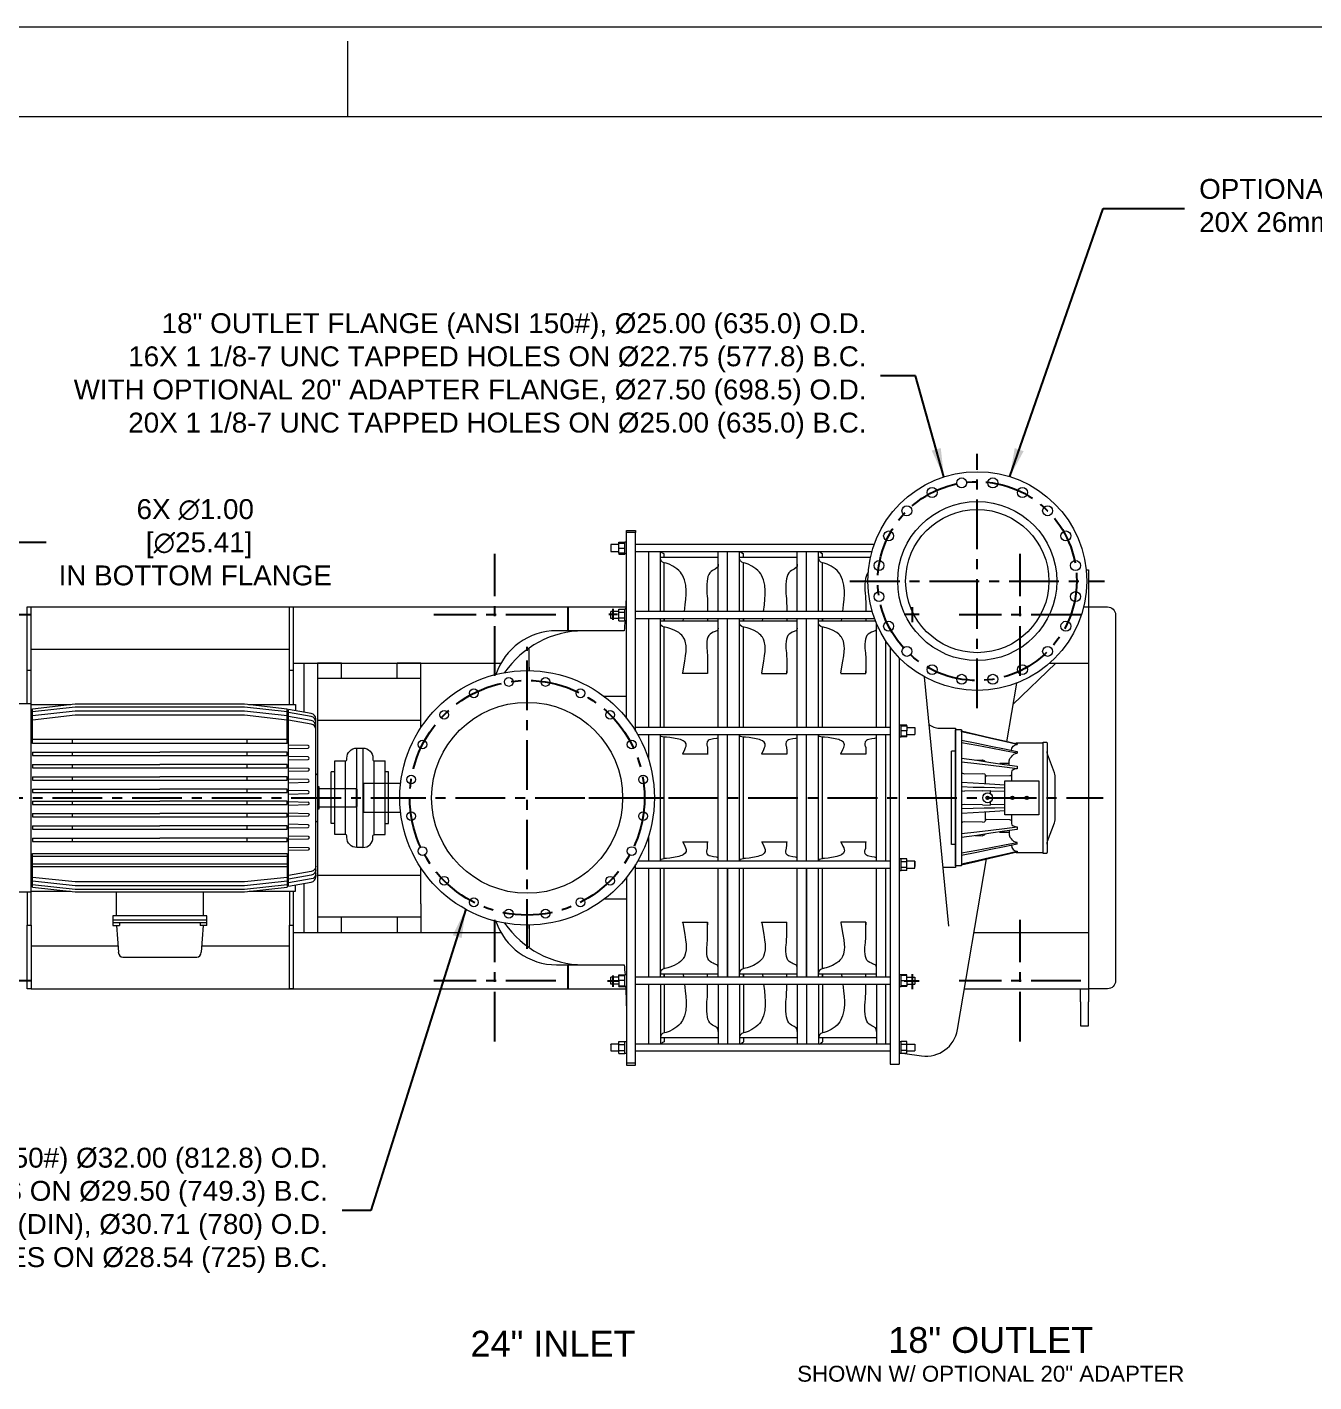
# Model space of a CAD drawing. Header units: inches. Extents: x 0 to 533, y 0 to 406.
# Drawn here: x 92.9 to 254.6, y 235.6 to 405.9 of the extents above; entities that cross this region are included whole.
import ezdxf
from ezdxf.enums import TextEntityAlignment as Align

# ---------------------------------------------------------------- set-up
doc = ezdxf.new("R2010")
doc.units = ezdxf.units.IN
doc.header["$MEASUREMENT"] = 0
doc.linetypes.add('CENTER', pattern=[2, 1.25, -0.25, 0.25, -0.25])
for name, color, linetype in [('CL', 1, 'CENTER'), ('Title Block', 7, 'Continuous'), ('TXT', 7, 'Continuous')]:
    doc.layers.add(name, color=color, linetype=linetype)
doc.styles.add('ACANSTS', font='romans.shx', dxfattribs={"height": 1})
doc.styles.add('Roman', font='romans')
doc.styles.get("Standard").update_dxf_attribs({"font": 'arial.ttf'})
doc.dimstyles.new('STANDARD 2 PLCS', dxfattribs={"dimtxt": 0.125, "dimasz": 0.18, "dimexe": 0.18, "dimexo": 0.0625, "dimgap": 0.09, "dimtad": 0, "dimtih": 1, "dimtoh": 1, "dimzin": 4, "dimdsep": 46, "dimtxsty": 'Standard', "dimcen": 0.09, "dimaunit": 1, "dimadec": 0, "dimazin": 1, "dimtfac": 1, "dimtofl": 0, "dimtmove": 1, "dimatfit": 3, "dimfxl": 1, "dimtolj": 1, "dimtzin": 4, "dimarcsym": 0})

# ---------------------------------------------------------------- blocks, each defined once
blk = doc.blocks.new('*D21')
at = {"color": 0, "lineweight": -2, "transparency": 16777216}
for p, q in [((91.7, 341.16), (87.92, 335.46)), ((95.3, 341.16), (91.7, 341.16)), ((85.66, 330.25), (85.66, 333.85)), ((83.86, 332.05), (87.46, 332.05))]:
    blk.add_line(p, q, dxfattribs=at)
at = {"color": 0, "transparency": 16777216}
blk.add_solid([(87.42, 335.8), (88.42, 335.13), (85.93, 332.46)], dxfattribs=at)
at = {"layer": 'Defpoints', "color": 0, "transparency": 16777216}
for p in [(85.93, 332.46), (85.38, 331.63)]:
    blk.add_point(p, dxfattribs=at)
at = {"color": 0, "transparency": 16777216, "insert": (114.02, 341.16), "char_height": 2.5, "attachment_point": 5}
blk.add_mtext('\\A1;6X ∅1.00\\P [∅25.41]\\PIN BOTTOM FLANGE', dxfattribs=at)
blk = doc.blocks.new('LONE STAR BLOWER TITLE BLOCK (SIZE A)')
at = {"layer": 'Title Block', "lineweight": 15}
for p, q in [((23.625, 18), (0, 18)), ((5.9062, 17.5), (5.9062, 17.9219)), ((23.125, 17.5), (0.5, 17.5)), ((23.125, 17.5), (0.5, 17.5))]:
    blk.add_line(p, q, dxfattribs=at)
at = {"layer": 'Title Block', "lineweight": 15, "style": 'ACANSTS'}
for tag, p, height in [('DRAWN_BY', (14.3692, 2.2855), 0.135), ('DRAWN_DATE', (15.5145, 2.2938), 0.135), ('DRAWING_SUBTITLE', (17.5134, 1.9768), 0.2025), ('CHECKED_BY', (14.3914, 1.9397), 0.135), ('CHECK_DATE', (15.4958, 1.9404), 0.135), ('ENGINEER', (14.3854, 1.6081), 0.135), ('ENG_DATE', (15.4868, 1.6029), 0.135), ('DRAWING_SUBTITLE', (17.5109, 1.5494), 0.2025), ('MANUFACTURING', (14.3811, 1.2706), 0.135), ('MFG_DATE', (15.4879, 1.2695), 0.135), ('CONTROL', (14.3811, 0.9331), 0.135), ('CONTROL_DATE', (15.4879, 0.932), 0.135), ('CAGE_CODE', (17.7275, 0.9163), 0.135), ('MODEL_FILE_NAME', (8.2952, 0.6111), 0.135), ('APPROVED_BY', (14.3698, 0.5685), 0.135), ('APPROVAL_DATE', (15.4796, 0.5615), 0.135)]:
    blk.add_attdef(tag, p, '', height=height, dxfattribs=at)
at = {"layer": 'Title Block', "lineweight": 15, "style": 'Roman', "flags": 8}
for tag, height, p in [('DWG_NUMBER', 0.2812, (18.9096, 1.1474)), ('SCALE', 0.135, (17.9035, 0.7041)), ('SHEETNUMBER', 0.135, (21.2556, 0.7041)), ('TOTA_SHEETS', 0.135, (21.8939, 0.7016))]:
    blk.add_attdef(tag, text='', height=height, dxfattribs=at).set_placement(p, align=Align.TOP_LEFT)
at = {"layer": 'Title Block', "lineweight": 15, "style": 'ACANSTS'}
blk.add_attdef('REVISION', text='', height=0.135, dxfattribs=at).set_placement((22.8495, 0.8933), align=Align.CENTER)

msp = doc.modelspace()

# ---------------------------------------------------------------- linework, layer by layer
for p, q in [((160.868, 330.046), (160.868, 333.046)), ((160.868, 285.046), (160.868, 288.047))]:
    msp.add_line(p, q)
at = {"color": 0, "lineweight": 0}
for points in [[(169.348, 342.671), (169.348, 342.411), (168.222, 342.411)], [(168.222, 342.411), (168.222, 342.671), (169.348, 342.671)], [(168.222, 319.034), (168.222, 342.411)], [(169.348, 317.433), (169.348, 342.411)], [(167.254, 340.876), (166.254, 340.876)], [(166.254, 340.876), (166.254, 340.001), (167.253, 340.001)], [(167.254, 341.082), (167.254, 341.18), (167.989, 341.18)], [(167.254, 340.438), (167.254, 341.08), (167.989, 341.08)], [(167.988, 341.08), (167.988, 341.168)], [(168.222, 341.168), (167.988, 341.168)], [(167.988, 340.46), (167.988, 341.059)], [(199.313, 340.876), (169.348, 340.876)], [(167.254, 339.797), (167.254, 340.439), (167.989, 340.439)], [(167.989, 339.797), (167.254, 339.797), (167.254, 339.698)], [(167.254, 339.698), (167.989, 339.698)], [(167.988, 339.818), (167.988, 340.417)], [(168.223, 339.709), (167.988, 339.709), (167.988, 339.797)], [(169.348, 340.001), (199.037, 340.001)], [(170.972, 340), (170.972, 332.464)], [(172.472, 332.464), (172.472, 340)], [(179.731, 339.242), (172.473, 339.242)], [(172.578, 338.848), (172.481, 339.111), (172.473, 339.208), (172.473, 339.242)], [(179.731, 332.464), (179.731, 340)], [(180.91, 332.464), (180.91, 340)], [(182.409, 332.464), (182.409, 340)], [(189.669, 339.242), (182.411, 339.242)], [(182.515, 338.848), (182.419, 339.111), (182.411, 339.208), (182.411, 339.242)], [(182.504, 340.002), (182.9, 339.722)], [(182.899, 339.242), (182.899, 339.722)], [(189.669, 332.464), (189.669, 340)], [(190.847, 332.464), (190.847, 340)], [(192.347, 332.464), (192.347, 340)], [(192.453, 338.848), (192.356, 339.111), (192.348, 339.208), (192.348, 339.242)], [(198.854, 339.242), (192.349, 339.242)], [(192.441, 340.002), (192.837, 339.722)], [(192.837, 339.242), (192.837, 339.722)], [(172.962, 338.594), (172.744, 338.685), (172.578, 338.848)], [(175.501, 332.475), (175.597, 333.301), (175.668, 334.034), (175.706, 334.609), (175.713, 335.055), (175.651, 335.775), (175.493, 336.472), (175.244, 337.043), (175.133, 337.216), (174.983, 337.412), (174.788, 337.624), (174.544, 337.841), (174.032, 338.187), (173.557, 338.411), (173.183, 338.536), (172.962, 338.595)], [(172.962, 332.465), (172.962, 338.594)], [(179.731, 338.425), (179.708, 338.175), (179.601, 337.986), (179.332, 337.808), (179.163, 337.727), (179.015, 337.64), (178.837, 337.502), (178.668, 337.318), (178.539, 337.111), (178.444, 336.876), (178.376, 336.598), (178.331, 336.266), (178.302, 335.874), (178.289, 335.491), (178.289, 335.179), (178.312, 334.714), (178.346, 334.379), (178.37, 334.116), (178.379, 333.959), (178.387, 333.751), (178.393, 333.486), (178.397, 333.177), (178.403, 332.467)], [(182.899, 338.594), (182.682, 338.685), (182.515, 338.848)], [(185.439, 332.475), (185.536, 333.301), (185.606, 334.034), (185.644, 334.609), (185.651, 335.055), (185.589, 335.775), (185.43, 336.472), (185.181, 337.043), (185.071, 337.216), (184.921, 337.412), (184.725, 337.624), (184.481, 337.841), (183.969, 338.187), (183.494, 338.411), (183.121, 338.536), (182.899, 338.595)], [(182.899, 332.465), (182.899, 338.594)], [(189.669, 338.425), (189.645, 338.175), (189.539, 337.986), (189.27, 337.808), (189.1, 337.727), (188.952, 337.64), (188.774, 337.502), (188.606, 337.318), (188.476, 337.111), (188.382, 336.876), (188.314, 336.598), (188.267, 336.266), (188.239, 335.874), (188.226, 335.491), (188.226, 335.179), (188.249, 334.714), (188.284, 334.379), (188.308, 334.116), (188.316, 333.959), (188.324, 333.751), (188.329, 333.486), (188.335, 333.177), (188.34, 332.467)], [(192.837, 338.594), (192.619, 338.685), (192.453, 338.848)], [(195.376, 332.475), (195.472, 333.301), (195.543, 334.034), (195.581, 334.609), (195.588, 335.055), (195.526, 335.775), (195.367, 336.472), (195.119, 337.043), (195.007, 337.216), (194.858, 337.412), (194.663, 337.624), (194.419, 337.841), (193.907, 338.187), (193.432, 338.411), (193.058, 338.536), (192.837, 338.595)], [(192.837, 332.465), (192.837, 338.594)], [(198.575, 337.354), (198.543, 337.319), (198.414, 337.111), (198.319, 336.876), (198.251, 336.599), (198.205, 336.266), (198.176, 335.874), (198.164, 335.49), (198.164, 335.178), (198.186, 334.714), (198.221, 334.38), (198.245, 334.117), (198.254, 333.96), (198.262, 333.751), (198.267, 333.487), (198.273, 333.176), (198.278, 332.468)], [(225.962, 337.701), (226.257, 337.701), (226.257, 334.701), (226.257, 333.046)], [(93.393, 325.046), (92.892, 325.046), (92.892, 333.046)], [(92.892, 333.046), (93.393, 333.046)], [(93.392, 333.046), (125.86, 333.046)], [(93.392, 325.046), (93.392, 333.046)], [(126.361, 325.046), (125.861, 325.046), (125.861, 333.046)], [(125.861, 333.046), (126.361, 333.046)], [(126.361, 333.046), (157.972, 333.046)], [(126.361, 325.046), (126.361, 333.046)], [(157.972, 333.046), (168.157, 333.046)], [(167.253, 331.59), (166.254, 331.59), (166.254, 332.465)], [(167.254, 332.465), (166.254, 332.465)], [(167.254, 332.397), (167.254, 332.768), (167.989, 332.768)], [(167.254, 331.656), (167.254, 332.397), (167.989, 332.397)], [(167.988, 332.41), (167.988, 332.756)], [(168.222, 332.756), (167.988, 332.756)], [(167.988, 331.681), (167.988, 332.374)], [(199.077, 332.465), (169.347, 332.465)], [(225.645, 333.046), (226.257, 333.046)], [(226.257, 333.046), (226.257, 325.976), (226.257, 292.117), (226.257, 285.046), (226.257, 283.391)], [(167.254, 331.285), (167.254, 331.656), (167.989, 331.656)], [(167.254, 331.286), (167.989, 331.286)], [(168.223, 331.298), (167.988, 331.298), (167.988, 331.644)], [(169.348, 331.59), (199.365, 331.59)], [(170.972, 331.59), (170.972, 317.895)], [(172.472, 317.895), (172.472, 331.589)], [(172.578, 330.701), (172.5, 330.849), (172.475, 331.033), (172.473, 331.179), (172.484, 331.235)], [(179.731, 331.235), (172.485, 331.235)], [(172.962, 330.516), (172.744, 330.582), (172.578, 330.701)], [(172.962, 331.234), (172.962, 331.59), (172.962, 331.235)], [(172.962, 317.895), (172.962, 330.516)], [(175.276, 324.779), (175.534, 326.235), (175.632, 326.886), (175.694, 327.427), (175.714, 327.827), (175.7, 328.144), (175.581, 328.72), (175.476, 328.999), (175.349, 329.233), (175.272, 329.343), (175.159, 329.478), (174.996, 329.638), (174.779, 329.811), (174.215, 330.136), (173.665, 330.349), (173.422, 330.418), (173.219, 330.465), (173.067, 330.495), (172.962, 330.515)], [(175.341, 331.236), (175.388, 331.591)], [(178.406, 331.59), (178.407, 331.235)], [(179.731, 317.895), (179.731, 331.589)], [(180.91, 317.895), (180.91, 331.589)], [(182.409, 317.895), (182.409, 331.589)], [(182.515, 330.701), (182.437, 330.849), (182.412, 331.033), (182.411, 331.179), (182.423, 331.235)], [(189.669, 331.235), (182.422, 331.235)], [(182.899, 330.516), (182.682, 330.582), (182.515, 330.701)], [(182.899, 331.235), (182.899, 331.59), (182.899, 331.234)], [(182.899, 317.895), (182.899, 330.516)], [(185.213, 324.779), (185.472, 326.235), (185.57, 326.886), (185.631, 327.427), (185.652, 327.827), (185.637, 328.144), (185.519, 328.72), (185.414, 328.999), (185.286, 329.233), (185.209, 329.343), (185.096, 329.478), (184.934, 329.638), (184.716, 329.811), (184.152, 330.136), (183.603, 330.349), (183.359, 330.418), (183.157, 330.465), (183.005, 330.495), (182.899, 330.515)], [(185.278, 331.236), (185.325, 331.591)], [(188.343, 331.59), (188.344, 331.235)], [(189.669, 317.895), (189.669, 331.589)], [(190.847, 317.895), (190.847, 331.589)], [(192.347, 317.895), (192.347, 331.589)], [(192.453, 330.701), (192.375, 330.849), (192.35, 331.033), (192.348, 331.179), (192.36, 331.235)], [(199.5, 331.235), (192.36, 331.235)], [(192.837, 330.516), (192.619, 330.582), (192.453, 330.701)], [(192.837, 331.235), (192.837, 331.59), (192.837, 331.234)], [(192.837, 317.895), (192.837, 330.516)], [(195.151, 324.779), (195.41, 326.235), (195.507, 326.886), (195.568, 327.427), (195.589, 327.827), (195.574, 328.144), (195.456, 328.72), (195.351, 328.999), (195.224, 329.233), (195.147, 329.343), (195.033, 329.478), (194.872, 329.638), (194.653, 329.811), (194.09, 330.136), (193.54, 330.349), (193.297, 330.418), (193.094, 330.465), (192.943, 330.495), (192.837, 330.515)], [(195.215, 331.236), (195.263, 331.591)], [(198.281, 331.59), (198.281, 331.235)], [(199.607, 317.895), (199.607, 330.972)], [(179.733, 330.383), (179.69, 330.173), (179.561, 330.04), (179.233, 329.907), (179.101, 329.855), (178.909, 329.759), (178.705, 329.616), (178.549, 329.445), (178.44, 329.246), (178.364, 329.006), (178.318, 328.711), (178.294, 328.374), (178.287, 328.085), (178.295, 327.859), (178.332, 327.527), (178.364, 327.294), (178.385, 327.016), (178.392, 326.802), (178.398, 326.542), (178.404, 325.939), (178.406, 325.316), (178.407, 324.779)], [(189.67, 330.383), (189.628, 330.173), (189.498, 330.04), (189.171, 329.907), (189.038, 329.855), (188.846, 329.759), (188.643, 329.616), (188.487, 329.445), (188.377, 329.246), (188.302, 329.006), (188.256, 328.711), (188.231, 328.374), (188.225, 328.085), (188.233, 327.859), (188.269, 327.527), (188.301, 327.294), (188.322, 327.016), (188.329, 326.802), (188.335, 326.542), (188.341, 325.939), (188.343, 325.316), (188.344, 324.779)], [(199.608, 330.383), (199.566, 330.173), (199.436, 330.04), (199.108, 329.907), (198.976, 329.855), (198.783, 329.759), (198.58, 329.616), (198.424, 329.445), (198.314, 329.246), (198.24, 329.006), (198.193, 328.711), (198.168, 328.374), (198.163, 328.085), (198.171, 327.859), (198.206, 327.527), (198.239, 327.294), (198.26, 327.016), (198.267, 326.802), (198.272, 326.542), (198.279, 325.939), (198.281, 325.316), (198.281, 324.779)], [(200.785, 317.895), (200.785, 328.753)], [(125.859, 327.689), (93.392, 327.689)], [(155.972, 325.05), (155.972, 327.781)], [(201.347, 327.96), (201.347, 275.547), (202.471, 275.547)], [(126.358, 325.976), (129.38, 325.976)], [(126.361, 325.976), (152.428, 325.976)], [(127.658, 325.977), (127.658, 319.807)], [(132.38, 325.976), (129.38, 325.976), (129.38, 324.046)], [(132.38, 325.976), (139.38, 325.976)], [(132.38, 324.046), (132.38, 325.975)], [(142.38, 324.046), (142.38, 325.976), (139.38, 325.976)], [(139.38, 324.046), (139.38, 325.975)], [(155.972, 325.458), (155.972, 325.072)], [(202.472, 326.661), (202.472, 275.547)], [(222.137, 325.977), (216.745, 320.769)], [(221.371, 325.976), (226.257, 325.976)], [(92.892, 320.857), (92.892, 325.046)], [(93.392, 320.796), (93.392, 325.045)], [(125.861, 320.796), (125.861, 325.045)], [(126.361, 320.796), (126.361, 325.045)], [(142.38, 324.046), (129.38, 324.046)], [(129.38, 324.046), (129.38, 322.39)], [(142.38, 322.39), (142.38, 324.046)], [(178.407, 324.688), (175.246, 324.688), (175.276, 324.779)], [(178.407, 325.023), (178.407, 324.779), (178.407, 324.687)], [(185.213, 324.779), (185.184, 324.688), (188.344, 324.688)], [(188.344, 324.687), (188.344, 324.779), (188.344, 325.023)], [(195.151, 324.779), (195.121, 324.688), (198.281, 324.688)], [(198.281, 324.687), (198.281, 324.779), (198.281, 325.023)], [(205.608, 324.276), (208.67, 292.904)], [(129.38, 322.39), (129.38, 322.204)], [(129.38, 322.204), (129.38, 318.887)], [(142.38, 322.204), (142.38, 322.39)], [(142.38, 317.877), (142.38, 322.204)], [(148.472, 322.104), (148.472, 322.286)], [(217.202, 323.456), (215.946, 316.065)], [(93.381, 320.796), (98.406, 320.796)], [(93.583, 320.247), (98.942, 320.857), (120.193, 320.857)], [(93.583, 319.884), (98.942, 320.493), (120.193, 320.493)], [(93.583, 315.891), (93.583, 320.248)], [(120.194, 320.857), (125.552, 320.247)], [(120.194, 320.493), (125.552, 319.884)], [(120.729, 320.796), (126.611, 320.796)], [(125.552, 315.891), (125.552, 320.248)], [(126.611, 320.796), (126.611, 319.992)], [(168.222, 321.796), (165.389, 321.796)], [(93.381, 319.757), (93.583, 319.757)], [(93.583, 319.382), (98.942, 319.991), (120.193, 319.991)], [(93.583, 318.857), (98.942, 319.467), (120.193, 319.467)], [(120.194, 319.991), (125.552, 319.382)], [(120.194, 319.467), (125.552, 318.857)], [(125.755, 319.939), (125.551, 319.939)], [(125.755, 297.95), (125.755, 309.046), (125.755, 320.143)], [(129.38, 318.887), (129.38, 318.779)], [(142.38, 318.779), (129.38, 318.779)], [(129.38, 318.775), (129.38, 317.186), (129.38, 309.133)], [(201.347, 317.895), (169.348, 317.895)], [(169.593, 317.02), (201.347, 317.02)], [(170.972, 317.02), (170.972, 313.886)], [(172.472, 301.072), (172.472, 317.02)], [(172.578, 316.752), (172.497, 316.844), (172.474, 317.019)], [(179.731, 301.072), (179.731, 317.02)], [(180.91, 301.072), (180.91, 317.02)], [(182.409, 301.072), (182.409, 317.02)], [(182.515, 316.752), (182.435, 316.844), (182.412, 317.019)], [(189.669, 301.072), (189.669, 317.02)], [(190.847, 301.072), (190.847, 317.02)], [(192.347, 301.072), (192.347, 317.02)], [(192.453, 316.752), (192.372, 316.844), (192.35, 317.019)], [(199.607, 301.072), (199.607, 317.02)], [(200.785, 301.072), (200.785, 317.02)], [(202.706, 318.187), (202.472, 318.187)], [(202.705, 318.099), (203.44, 318.099), (203.44, 318.199), (202.705, 318.199)], [(203.44, 316.817), (203.44, 317.458), (202.705, 317.458)], [(202.706, 318.099), (202.706, 318.186)], [(202.706, 317.479), (202.706, 318.078)], [(202.706, 316.836), (202.706, 317.437)], [(203.44, 318.099), (203.44, 317.458)], [(203.44, 317.895), (204.44, 317.895), (204.44, 317.02)], [(203.44, 317.02), (204.441, 317.02)], [(209.534, 309.046), (209.534, 317.578)], [(210.319, 317.578), (209.534, 317.578)], [(210.319, 317.578), (210.319, 316.307), (212.213, 315.916), (214.005, 315.547), (215.704, 315.197), (217.316, 314.865)], [(210.319, 317.468), (212.213, 317.023), (214.005, 316.602), (215.704, 316.202), (217.316, 315.824)], [(210.319, 317.348), (210.319, 317.468)], [(217.315, 315.75), (215.704, 316.118), (214.005, 316.507), (212.213, 316.915), (210.319, 317.348)], [(125.551, 316.357), (109.568, 316.357), (93.584, 316.357)], [(125.551, 315.891), (109.568, 315.891), (93.584, 315.891)], [(98.606, 315.891), (98.606, 316.357)], [(120.53, 315.891), (120.53, 316.357)], [(172.962, 316.684), (172.744, 316.708), (172.578, 316.752)], [(172.578, 301.341), (172.744, 301.384), (172.962, 301.409), (172.962, 316.684)], [(175.276, 314.583), (175.534, 315.117), (175.632, 315.355), (175.694, 315.553), (175.714, 315.7), (175.7, 315.815), (175.581, 316.025), (175.349, 316.214), (175.159, 316.305), (174.996, 316.362), (174.779, 316.425), (173.665, 316.623), (173.219, 316.666), (173.067, 316.676), (172.962, 316.683)], [(179.733, 316.602), (179.642, 316.534), (179.506, 316.498), (179.158, 316.451), (178.786, 316.378), (178.611, 316.32), (178.486, 316.255), (178.339, 316.082), (178.289, 315.852), (178.301, 315.685), (178.338, 315.574), (178.387, 315.387), (178.404, 314.996), (178.407, 314.583)], [(182.899, 316.684), (182.682, 316.708), (182.515, 316.752)], [(182.515, 301.341), (182.682, 301.384), (182.899, 301.409), (182.899, 316.684)], [(185.213, 314.583), (185.472, 315.117), (185.57, 315.355), (185.631, 315.553), (185.652, 315.7), (185.637, 315.815), (185.519, 316.025), (185.286, 316.214), (185.096, 316.305), (184.934, 316.362), (184.716, 316.425), (183.603, 316.623), (183.157, 316.666), (183.005, 316.676), (182.899, 316.683)], [(189.67, 316.602), (189.579, 316.534), (189.444, 316.498), (189.095, 316.451), (188.723, 316.378), (188.548, 316.32), (188.423, 316.255), (188.276, 316.082), (188.226, 315.852), (188.238, 315.685), (188.275, 315.574), (188.324, 315.387), (188.342, 314.996), (188.344, 314.583)], [(192.837, 316.684), (192.619, 316.708), (192.453, 316.752)], [(192.453, 301.341), (192.619, 301.384), (192.837, 301.409), (192.837, 316.684)], [(195.151, 314.583), (195.41, 315.117), (195.507, 315.355), (195.568, 315.553), (195.589, 315.7), (195.574, 315.815), (195.456, 316.025), (195.224, 316.214), (195.033, 316.305), (194.872, 316.362), (194.653, 316.425), (193.54, 316.623), (193.094, 316.666), (192.943, 316.676), (192.837, 316.683)], [(199.607, 316.602), (199.516, 316.534), (199.381, 316.498), (199.033, 316.451), (198.661, 316.378), (198.486, 316.32), (198.361, 316.255), (198.214, 316.082), (198.164, 315.852), (198.176, 315.685), (198.213, 315.574), (198.262, 315.387), (198.279, 314.996), (198.281, 314.583)], [(202.472, 316.729), (202.706, 316.729)], [(203.44, 316.717), (203.44, 316.816), (202.705, 316.816)], [(203.44, 316.717), (202.705, 316.717)], [(202.706, 316.729), (202.706, 316.816)], [(210.319, 316.307), (210.319, 315.963), (210.319, 314.091)], [(217.315, 314.656), (215.704, 314.957), (214.005, 315.275), (212.213, 315.61), (210.319, 315.963)], [(210.319, 315.962), (210.319, 300.745), (212.213, 301.178), (214.005, 301.587), (215.704, 301.974), (217.316, 302.342)], [(216.566, 315.017), (216.624, 315.297), (216.787, 315.534), (217.03, 315.694), (217.316, 315.75)], [(217.315, 315.824), (217.315, 315.75)], [(93.583, 314.773), (109.567, 314.773)], [(93.583, 314.773), (93.583, 314.368), (109.567, 314.368)], [(98.606, 314.368), (98.606, 314.773)], [(109.568, 314.368), (125.552, 314.368), (125.552, 314.773)], [(125.552, 314.773), (109.568, 314.773)], [(120.53, 314.368), (120.53, 314.773)], [(137.863, 304.413), (137.863, 313.679)], [(175.239, 314.574), (178.456, 314.574)], [(178.407, 314.583), (178.407, 314.611)], [(185.177, 314.574), (188.394, 314.574)], [(188.344, 314.583), (188.344, 314.611)], [(195.114, 314.574), (198.331, 314.574)], [(198.281, 314.583), (198.281, 314.611)], [(209.534, 314.921), (209.034, 314.921)], [(209.534, 303.171), (209.034, 303.171), (209.034, 314.92)], [(210.319, 314.04), (212.213, 313.764), (214.005, 313.503), (215.704, 313.255), (217.316, 313.02)], [(217.315, 312.709), (215.704, 312.897), (214.005, 313.093), (212.213, 313.305), (210.319, 313.526)], [(212.005, 313.796), (212.944, 313.806), (213.159, 313.751), (213.296, 313.604)], [(216.311, 313.71), (216.386, 313.983), (216.596, 314.202)], [(216.311, 313.165), (216.311, 313.71)], [(216.596, 314.202), (216.7, 314.382), (216.865, 314.527), (217.078, 314.621), (217.316, 314.656)], [(217.315, 314.864), (217.315, 314.656)], [(93.583, 313.222), (109.567, 313.222)], [(93.583, 313.221), (93.583, 312.816), (109.567, 312.816)], [(98.606, 312.816), (98.606, 313.221)], [(125.552, 313.222), (109.568, 313.222)], [(109.568, 312.816), (125.552, 312.816), (125.552, 313.221)], [(120.53, 312.816), (120.53, 313.221)], [(125.755, 312.379), (128.208, 312.434)], [(131.551, 312.296), (131.112, 312.296)], [(131.551, 305.796), (131.112, 305.796), (131.112, 312.295)], [(138.304, 312.296), (137.863, 312.296)], [(138.304, 305.796), (138.304, 312.295)], [(210.319, 312.274), (210.348, 312.194), (210.429, 312.129), (210.694, 312.071)], [(210.693, 312.072), (212.944, 312.105), (213.209, 312.048), (213.291, 311.981), (213.319, 311.901)], [(213.319, 310.823), (213.319, 311.902)], [(213.319, 311.892), (213.374, 311.819), (213.507, 311.791)], [(213.506, 311.791), (216.378, 311.834), (216.51, 311.867), (216.566, 311.94)], [(216.311, 313.358), (215.101, 313.345)], [(217.316, 312.709), (217.029, 312.673), (216.785, 312.578), (216.623, 312.441), (216.566, 312.281), (216.566, 311.171)], [(217.315, 313.02), (217.315, 312.709)], [(93.583, 311.671), (109.567, 311.671)], [(93.583, 311.67), (93.583, 311.264), (109.567, 311.264)], [(93.583, 310.12), (109.567, 310.12)], [(93.583, 310.119), (93.583, 309.714), (109.567, 309.714)], [(98.606, 311.264), (98.606, 311.67)], [(98.606, 309.714), (98.606, 310.119)], [(125.552, 311.671), (109.568, 311.671)], [(109.568, 311.264), (125.552, 311.264), (125.552, 311.67)], [(125.552, 310.12), (109.568, 310.12)], [(109.568, 309.714), (125.552, 309.714), (125.552, 310.119)], [(120.53, 311.264), (120.53, 311.67)], [(120.53, 309.714), (120.53, 310.119)], [(129.365, 310.471), (129.568, 310.471)], [(129.568, 310.471), (129.568, 307.622)], [(129.568, 310.233), (134.238, 310.233), (134.238, 307.858)], [(134.238, 310.233), (134.318, 310.153)], [(134.317, 310.154), (134.317, 307.937)], [(135.157, 310.856), (135.097, 310.796)], [(135.098, 310.796), (135.098, 307.296)], [(139.825, 310.856), (135.157, 310.856), (135.157, 307.237)], [(210.319, 311.013), (211.763, 310.922), (213.148, 310.835), (214.477, 310.751), (215.753, 310.67)], [(215.753, 310.248), (214.477, 310.285), (213.148, 310.324), (211.763, 310.364), (210.319, 310.406)], [(215.753, 306.921), (215.753, 311.172)], [(215.753, 311.172), (220.003, 311.172), (220.003, 306.921)], [(93.583, 308.617), (109.567, 308.617)], [(93.583, 308.617), (93.583, 308.211), (109.567, 308.211)], [(98.606, 308.211), (98.606, 308.617)], [(109.568, 308.211), (125.552, 308.211), (125.552, 308.617)], [(125.552, 308.617), (109.568, 308.617)], [(120.53, 308.211), (120.53, 308.617)], [(125.755, 308.573), (128.208, 308.519)], [(129.38, 308.959), (129.38, 300.907)], [(210.319, 300.515), (209.534, 300.515), (209.534, 309.046)], [(210.319, 309.966), (210.348, 309.939), (210.429, 309.916), (210.694, 309.899)], [(212.944, 309.939), (210.693, 309.899)], [(212.945, 309.939), (213.921, 309.956), (213.921, 309.576)], [(215.753, 309.874), (213.921, 309.842)], [(213.921, 308.517), (213.921, 308.137)], [(93.583, 307.066), (93.583, 306.661), (109.567, 306.661)], [(93.583, 307.065), (109.567, 307.065)], [(98.606, 306.661), (98.606, 307.066)], [(109.568, 306.661), (125.552, 306.661), (125.552, 307.066)], [(125.552, 307.065), (109.568, 307.065)], [(120.53, 306.661), (120.53, 307.066)], [(129.568, 307.621), (129.365, 307.621)], [(134.318, 307.938), (134.238, 307.858), (129.568, 307.858)], [(135.097, 307.296), (135.157, 307.236), (139.825, 307.236)], [(212.945, 308.154), (210.694, 308.193), (210.429, 308.176), (210.348, 308.154), (210.319, 308.126)], [(210.319, 307.687), (211.763, 307.728), (213.148, 307.768), (214.477, 307.807), (215.753, 307.845)], [(215.753, 307.423), (214.477, 307.342), (213.148, 307.258), (211.763, 307.17), (210.319, 307.079)], [(212.944, 308.154), (213.92, 308.138)], [(212.944, 305.987), (213.209, 306.045), (213.291, 306.111), (213.319, 306.19), (213.319, 307.268)], [(213.921, 308.25), (215.753, 308.218)], [(220.003, 306.921), (215.753, 306.921)], [(216.566, 306.921), (216.566, 305.812)], [(93.583, 305.515), (109.567, 305.515)], [(93.583, 305.514), (93.583, 305.109), (109.567, 305.109)], [(98.606, 305.109), (98.606, 305.514)], [(125.552, 305.515), (109.568, 305.515)], [(109.568, 305.109), (125.552, 305.109), (125.552, 305.514)], [(120.53, 305.109), (120.53, 305.514)], [(137.863, 305.796), (138.304, 305.796)], [(212.945, 305.988), (210.694, 306.021), (210.429, 305.964), (210.348, 305.897), (210.319, 305.818)], [(210.319, 304.567), (212.213, 304.787), (214.005, 304.997), (215.704, 305.196), (217.316, 305.384)], [(217.315, 305.071), (215.704, 304.837), (214.005, 304.59), (212.213, 304.328), (210.319, 304.051)], [(216.378, 306.259), (213.506, 306.302), (213.374, 306.273), (213.319, 306.2)], [(216.311, 304.927), (216.311, 304.383)], [(216.566, 306.152), (216.511, 306.226), (216.378, 306.259)], [(216.566, 305.812), (216.622, 305.652), (216.785, 305.514), (217.028, 305.42), (217.315, 305.384), (217.315, 305.071)], [(93.583, 303.964), (93.583, 303.559), (109.567, 303.559)], [(93.583, 303.964), (109.567, 303.964)], [(98.606, 303.559), (98.606, 303.964)], [(109.568, 303.559), (125.552, 303.559), (125.552, 303.964)], [(125.552, 303.964), (109.568, 303.964)], [(120.53, 303.559), (120.53, 303.964)], [(125.755, 303.843), (128.208, 303.899)], [(136.497, 304.413), (137.864, 304.413)], [(170.972, 304.207), (170.972, 301.072)], [(175.276, 303.509), (175.534, 302.976), (175.632, 302.737), (175.694, 302.539), (175.714, 302.392), (175.7, 302.277), (175.581, 302.067), (175.349, 301.878), (175.159, 301.788), (174.996, 301.731), (174.779, 301.667), (173.665, 301.47), (173.219, 301.427), (173.067, 301.416), (172.962, 301.409)], [(175.239, 303.519), (178.456, 303.519)], [(179.733, 301.49), (179.642, 301.559), (179.506, 301.594), (179.158, 301.641), (178.786, 301.714), (178.611, 301.772), (178.486, 301.838), (178.339, 302.011), (178.289, 302.241), (178.301, 302.407), (178.338, 302.518), (178.387, 302.705), (178.404, 303.096), (178.407, 303.509)], [(178.407, 303.509), (178.407, 303.481)], [(185.213, 303.509), (185.472, 302.976), (185.57, 302.737), (185.631, 302.539), (185.652, 302.392), (185.637, 302.277), (185.519, 302.067), (185.286, 301.878), (185.096, 301.788), (184.934, 301.731), (184.716, 301.667), (183.603, 301.47), (183.157, 301.427), (183.005, 301.416), (182.899, 301.409)], [(185.177, 303.519), (188.394, 303.519)], [(189.67, 301.49), (189.579, 301.559), (189.444, 301.594), (189.095, 301.641), (188.723, 301.714), (188.548, 301.772), (188.423, 301.838), (188.276, 302.011), (188.226, 302.241), (188.238, 302.407), (188.275, 302.518), (188.324, 302.705), (188.342, 303.096), (188.344, 303.509)], [(188.344, 303.509), (188.344, 303.481)], [(195.151, 303.509), (195.41, 302.976), (195.507, 302.737), (195.568, 302.539), (195.589, 302.392), (195.574, 302.277), (195.456, 302.067), (195.224, 301.878), (195.033, 301.788), (194.872, 301.731), (194.653, 301.667), (193.54, 301.47), (193.094, 301.427), (192.943, 301.416), (192.837, 301.409)], [(195.114, 303.519), (198.331, 303.519)], [(199.607, 301.49), (199.516, 301.559), (199.381, 301.594), (199.033, 301.641), (198.661, 301.714), (198.486, 301.772), (198.361, 301.838), (198.214, 302.011), (198.164, 302.241), (198.176, 302.407), (198.213, 302.518), (198.262, 302.705), (198.279, 303.096), (198.281, 303.509)], [(198.281, 303.509), (198.281, 303.481)], [(210.325, 304.054), (210.319, 304.002)], [(210.319, 302.129), (212.213, 302.484), (214.005, 302.818), (215.704, 303.135), (217.316, 303.437)], [(217.315, 303.228), (215.704, 302.895), (214.005, 302.545), (212.213, 302.176), (210.319, 301.786)], [(212, 304.296), (212.944, 304.287)], [(213.295, 304.486), (213.157, 304.341), (212.944, 304.287)], [(215.097, 304.747), (216.312, 304.734)], [(216.311, 304.383), (216.386, 304.11), (216.596, 303.889)], [(217.315, 303.228), (217.315, 303.436), (217.077, 303.471), (216.865, 303.566), (216.699, 303.709), (216.596, 303.889)], [(93.583, 297.798), (93.583, 302.034), (125.552, 302.034)], [(93.583, 301.705), (125.552, 301.705)], [(125.552, 302.034), (125.552, 297.798)], [(217.315, 302.269), (215.704, 301.891), (214.005, 301.49), (212.213, 301.07), (210.319, 300.625)], [(216.566, 303.075), (216.624, 302.795), (216.787, 302.558), (217.03, 302.399), (217.315, 302.342), (217.315, 302.269)], [(93.583, 300.745), (125.552, 300.745)], [(93.583, 300.415), (125.552, 300.415)], [(129.38, 300.907), (129.38, 299.318)], [(142.38, 295.889), (142.38, 300.216)], [(169.348, 275.68), (169.348, 300.659)], [(169.348, 300.197), (201.347, 300.197)], [(201.347, 301.072), (169.593, 301.072)], [(170.972, 300.197), (170.972, 286.504)], [(172.472, 286.503), (172.472, 300.197)], [(172.578, 301.341), (172.497, 301.248), (172.474, 301.073)], [(172.578, 287.391), (172.744, 287.51), (172.962, 287.577), (172.962, 300.197)], [(179.731, 286.503), (179.731, 300.197)], [(182.409, 286.503), (182.409, 300.197)], [(182.515, 301.341), (182.435, 301.248), (182.412, 301.073)], [(182.515, 287.391), (182.682, 287.51), (182.899, 287.577), (182.899, 300.197)], [(189.669, 286.503), (189.669, 300.197)], [(192.347, 286.503), (192.347, 300.197)], [(192.453, 301.341), (192.372, 301.248), (192.35, 301.073)], [(192.453, 287.391), (192.619, 287.51), (192.837, 287.577), (192.837, 300.197)], [(199.607, 286.503), (199.607, 300.197)], [(200.785, 286.503), (200.785, 300.197)], [(202.706, 301.364), (202.472, 301.364)], [(202.472, 299.906), (202.706, 299.906)], [(203.44, 301.005), (203.44, 301.376), (202.705, 301.376)], [(203.44, 300.265), (203.44, 301.005), (202.705, 301.005)], [(203.44, 299.893), (203.44, 300.265), (202.705, 300.265)], [(203.44, 299.893), (202.705, 299.893)], [(202.706, 301.017), (202.706, 301.363)], [(202.706, 300.289), (202.706, 300.981)], [(202.706, 299.906), (202.706, 300.251)], [(204.44, 301.072), (203.44, 301.072)], [(203.44, 300.197), (204.441, 300.197)], [(204.44, 300.197), (204.44, 301.072), (204.44, 300.416)], [(210.319, 300.515), (210.319, 300.625)], [(93.381, 298.335), (93.583, 298.335)], [(93.583, 299.081), (98.942, 298.518), (120.193, 298.518)], [(93.583, 298.596), (98.942, 298.033), (120.193, 298.033)], [(93.583, 298.134), (98.942, 297.57), (120.193, 297.57)], [(120.194, 298.518), (125.552, 299.081)], [(120.194, 298.033), (125.552, 298.596)], [(120.194, 297.57), (125.552, 298.134)], [(125.755, 298.154), (125.551, 298.154)], [(126.611, 297.296), (126.611, 298.101)], [(127.658, 298.286), (127.658, 292.117)], [(129.38, 299.205), (129.38, 299.314), (142.38, 299.314)], [(129.38, 299.205), (129.38, 295.889)], [(168.222, 299.06), (168.222, 275.68), (168.222, 275.421), (169.348, 275.421)], [(189.665, 298.707), (189.623, 298.667)], [(92.892, 297.235), (92.892, 293.047), (93.393, 293.047)], [(93.381, 297.296), (98.362, 297.296)], [(93.392, 293.047), (93.392, 297.296)], [(93.583, 297.798), (98.942, 297.235), (120.193, 297.235)], [(104.121, 294.208), (104.121, 297.235), (115.015, 297.235)], [(115.015, 297.235), (115.015, 294.208)], [(120.194, 297.235), (125.552, 297.798)], [(120.775, 297.296), (126.611, 297.296)], [(125.861, 297.296), (125.861, 293.047), (126.361, 293.047)], [(126.361, 293.047), (126.361, 297.296)], [(129.38, 295.889), (129.38, 295.703)], [(142.38, 295.703), (142.38, 294.046), (129.38, 294.046)], [(129.38, 295.703), (129.38, 294.046)], [(142.38, 295.703), (142.38, 295.889)], [(148.472, 295.819), (148.472, 296.001)], [(168.222, 296.297), (165.387, 296.297)], [(93.393, 285.046), (92.892, 285.046), (92.892, 293.047)], [(93.392, 293.047), (93.392, 285.046), (168.157, 285.046)], [(115.473, 292.996), (115.473, 294.209), (103.662, 294.209)], [(103.662, 294.209), (103.662, 292.996)], [(115.473, 293.673), (103.662, 293.673)], [(115.473, 293.331), (103.662, 293.331)], [(103.662, 292.996), (104.489, 292.996)], [(104.121, 292.996), (104.355, 289.629)], [(104.489, 293.331), (104.489, 292.996)], [(114.647, 293.331), (114.647, 292.996)], [(115.473, 292.996), (114.647, 292.996)], [(115.015, 292.996), (114.781, 289.629)], [(126.361, 285.046), (125.861, 285.046), (125.861, 293.047)], [(126.361, 285.046), (126.361, 293.047)], [(129.38, 292.117), (132.38, 292.117), (132.38, 294.046)], [(129.38, 294.046), (129.38, 292.117)], [(139.38, 294.046), (139.38, 292.117), (142.38, 292.117)], [(142.38, 294.046), (142.38, 292.117)], [(155.972, 293.055), (155.972, 290.316)], [(155.972, 292.635), (155.972, 293.033)], [(175.276, 293.313), (175.534, 291.858), (175.632, 291.205), (175.694, 290.666), (175.714, 290.265), (175.7, 289.949), (175.581, 289.372), (175.476, 289.094), (175.349, 288.858), (175.272, 288.749), (175.159, 288.614), (174.996, 288.455), (174.779, 288.281), (174.215, 287.955), (173.665, 287.744), (173.422, 287.674), (173.219, 287.627), (173.067, 287.597), (172.962, 287.577)], [(175.276, 293.313), (175.246, 293.404), (178.407, 293.404)], [(179.733, 287.71), (179.69, 287.919), (179.561, 288.052), (179.233, 288.185), (179.101, 288.237), (178.909, 288.333), (178.705, 288.477), (178.549, 288.648), (178.44, 288.846), (178.364, 289.087), (178.318, 289.382), (178.294, 289.719), (178.287, 290.007), (178.295, 290.232), (178.332, 290.565), (178.364, 290.799), (178.385, 291.076), (178.392, 291.291), (178.398, 291.551), (178.404, 292.153), (178.406, 292.777), (178.407, 293.313)], [(178.407, 293.404), (178.407, 293.313), (178.407, 293.071)], [(185.213, 293.313), (185.472, 291.858), (185.57, 291.205), (185.631, 290.666), (185.652, 290.265), (185.637, 289.949), (185.519, 289.372), (185.414, 289.094), (185.286, 288.858), (185.209, 288.749), (185.096, 288.614), (184.934, 288.455), (184.716, 288.281), (184.152, 287.955), (183.603, 287.744), (183.359, 287.674), (183.157, 287.627), (183.005, 287.597), (182.899, 287.577)], [(185.213, 293.313), (185.184, 293.404), (188.344, 293.404)], [(189.67, 287.71), (189.628, 287.919), (189.498, 288.052), (189.171, 288.185), (189.038, 288.237), (188.846, 288.333), (188.643, 288.477), (188.487, 288.648), (188.377, 288.846), (188.302, 289.087), (188.256, 289.382), (188.231, 289.719), (188.225, 290.007), (188.233, 290.232), (188.269, 290.565), (188.301, 290.799), (188.322, 291.076), (188.329, 291.291), (188.335, 291.551), (188.341, 292.153), (188.343, 292.777), (188.344, 293.313)], [(188.344, 293.071), (188.344, 293.313), (188.344, 293.404)], [(195.151, 293.313), (195.41, 291.858), (195.507, 291.205), (195.568, 290.666), (195.589, 290.265), (195.574, 289.949), (195.456, 289.372), (195.351, 289.094), (195.224, 288.858), (195.147, 288.749), (195.033, 288.614), (194.872, 288.455), (194.653, 288.281), (194.09, 287.955), (193.54, 287.744), (193.297, 287.674), (193.094, 287.627), (192.943, 287.597), (192.837, 287.577)], [(198.281, 293.404), (195.121, 293.404), (195.151, 293.313)], [(199.608, 287.71), (199.566, 287.919), (199.436, 288.052), (199.108, 288.185), (198.976, 288.237), (198.783, 288.333), (198.58, 288.477), (198.424, 288.648), (198.314, 288.846), (198.24, 289.087), (198.193, 289.382), (198.168, 289.719), (198.163, 290.007), (198.171, 290.232), (198.206, 290.565), (198.239, 290.799), (198.26, 291.076), (198.267, 291.291), (198.272, 291.551), (198.279, 292.153), (198.281, 292.777), (198.281, 293.313)], [(198.281, 293.404), (198.281, 293.313), (198.281, 293.071)], [(126.358, 292.117), (129.38, 292.117)], [(126.361, 292.117), (152.428, 292.117)], [(211.874, 292.117), (226.257, 292.117)], [(104.301, 290.403), (93.393, 290.403)], [(125.859, 290.403), (114.835, 290.403)], [(104.926, 289), (114.21, 289)], [(167.253, 285.628), (166.254, 285.628), (166.254, 286.503)], [(167.254, 286.503), (166.254, 286.503)], [(167.254, 286.714), (167.254, 286.807), (167.989, 286.807)], [(167.254, 286.066), (167.254, 286.707), (167.989, 286.707)], [(167.988, 286.707), (167.988, 286.794)], [(168.222, 286.794), (167.988, 286.794)], [(167.988, 286.087), (167.988, 286.687)], [(201.347, 286.503), (169.348, 286.503)], [(172.578, 287.39), (172.5, 287.243), (172.475, 287.06), (172.473, 286.914), (172.484, 286.858)], [(179.731, 286.858), (172.485, 286.858)], [(175.341, 286.857), (175.388, 286.502)], [(178.406, 286.502), (178.407, 286.858)], [(182.515, 287.39), (182.437, 287.243), (182.412, 287.06), (182.411, 286.914), (182.423, 286.858)], [(189.669, 286.858), (182.422, 286.858)], [(185.278, 286.857), (185.325, 286.502)], [(188.343, 286.502), (188.344, 286.858)], [(192.453, 287.39), (192.375, 287.243), (192.35, 287.06), (192.348, 286.914), (192.36, 286.858)], [(199.607, 286.858), (192.36, 286.858)], [(195.215, 286.857), (195.263, 286.502)], [(198.281, 286.502), (198.281, 286.858)], [(202.706, 286.794), (202.472, 286.794)], [(203.44, 286.707), (203.44, 286.807), (202.705, 286.807)], [(203.44, 286.066), (203.44, 286.707), (202.705, 286.707)], [(202.706, 286.707), (202.706, 286.794)], [(202.706, 286.087), (202.706, 286.687)], [(203.44, 286.503), (204.44, 286.503), (204.44, 285.628)], [(167.989, 286.066), (167.254, 286.066), (167.254, 285.424)], [(167.254, 285.324), (167.254, 285.424), (167.989, 285.424)], [(167.254, 285.324), (167.989, 285.324)], [(167.988, 285.445), (167.988, 286.045)], [(168.223, 285.337), (167.988, 285.337), (167.988, 285.424)], [(169.348, 285.628), (201.347, 285.628)], [(170.972, 285.629), (170.972, 278.094)], [(172.472, 285.629), (172.472, 278.094)], [(172.962, 285.628), (172.962, 279.497)], [(175.501, 285.617), (175.597, 284.792), (175.668, 284.058), (175.706, 283.483), (175.713, 283.038), (175.651, 282.318), (175.493, 281.621), (175.244, 281.05), (175.133, 280.876), (174.983, 280.68), (174.788, 280.469), (174.544, 280.252), (174.032, 279.906), (173.557, 279.681), (173.183, 279.556), (172.962, 279.497)], [(179.731, 279.667), (179.708, 279.918), (179.601, 280.107), (179.332, 280.285), (179.163, 280.365), (179.015, 280.453), (178.837, 280.59), (178.668, 280.775), (178.539, 280.981), (178.444, 281.217), (178.376, 281.495), (178.331, 281.826), (178.302, 282.218), (178.289, 282.602), (178.289, 282.914), (178.312, 283.378), (178.346, 283.713), (178.37, 283.975), (178.379, 284.133), (178.387, 284.341), (178.393, 284.605), (178.397, 284.915), (178.403, 285.625)], [(179.731, 285.629), (179.731, 278.094)], [(180.91, 285.629), (180.91, 278.094)], [(182.409, 285.629), (182.409, 278.094)], [(182.899, 285.628), (182.899, 279.497)], [(185.439, 285.617), (185.536, 284.792), (185.606, 284.058), (185.644, 283.483), (185.651, 283.038), (185.589, 282.318), (185.43, 281.621), (185.181, 281.05), (185.071, 280.876), (184.921, 280.68), (184.725, 280.469), (184.481, 280.252), (183.969, 279.906), (183.494, 279.681), (183.121, 279.556), (182.899, 279.497)], [(189.669, 279.667), (189.645, 279.918), (189.539, 280.107), (189.27, 280.285), (189.1, 280.365), (188.952, 280.453), (188.774, 280.59), (188.606, 280.775), (188.476, 280.981), (188.382, 281.217), (188.314, 281.495), (188.267, 281.826), (188.239, 282.218), (188.226, 282.602), (188.226, 282.914), (188.249, 283.378), (188.284, 283.713), (188.308, 283.975), (188.316, 284.133), (188.324, 284.341), (188.329, 284.605), (188.335, 284.915), (188.34, 285.625)], [(189.669, 285.629), (189.669, 278.094)], [(190.847, 285.629), (190.847, 278.094)], [(192.347, 285.629), (192.347, 278.094)], [(192.837, 285.628), (192.837, 279.497)], [(195.376, 285.617), (195.472, 284.792), (195.543, 284.058), (195.581, 283.483), (195.588, 283.038), (195.526, 282.318), (195.367, 281.621), (195.119, 281.05), (195.007, 280.876), (194.858, 280.68), (194.663, 280.469), (194.419, 280.252), (193.907, 279.906), (193.432, 279.681), (193.058, 279.556), (192.837, 279.497)], [(199.607, 279.667), (199.583, 279.918), (199.477, 280.107), (199.207, 280.285), (199.038, 280.365), (198.89, 280.453), (198.712, 280.59), (198.543, 280.775), (198.414, 280.981), (198.319, 281.217), (198.251, 281.495), (198.205, 281.826), (198.176, 282.218), (198.164, 282.602), (198.164, 282.914), (198.186, 283.378), (198.221, 283.713), (198.246, 283.975), (198.254, 284.133), (198.262, 284.341), (198.267, 284.605), (198.273, 284.915), (198.278, 285.625)], [(199.607, 285.629), (199.607, 278.094)], [(200.785, 278.094), (200.785, 285.629)], [(202.472, 285.337), (202.706, 285.337)], [(202.705, 286.066), (203.44, 286.066), (203.44, 285.424)], [(203.44, 285.324), (203.44, 285.424), (202.705, 285.424)], [(203.44, 285.324), (202.705, 285.324)], [(202.706, 285.445), (202.706, 286.045)], [(202.706, 285.337), (202.706, 285.424)], [(203.44, 285.628), (204.441, 285.628)], [(210.673, 285.046), (226.257, 285.046)], [(225.257, 283.391), (225.257, 285.046)], [(225.257, 283.391), (225.257, 280.392), (226.257, 280.392)], [(226.257, 280.392), (226.257, 283.391)], [(172.962, 279.497), (172.744, 279.408), (172.578, 279.244)], [(182.899, 279.497), (182.682, 279.408), (182.515, 279.244)], [(192.837, 279.497), (192.619, 279.408), (192.453, 279.244)], [(166.254, 278.032), (166.254, 278.092)], [(167.254, 278.092), (166.254, 278.092)], [(166.254, 278.032), (166.254, 277.217), (167.253, 277.217)], [(167.254, 278.024), (167.254, 278.395), (167.989, 278.395)], [(167.254, 277.283), (167.254, 278.024), (167.989, 278.024)], [(167.988, 278.037), (167.988, 278.383)], [(168.222, 278.383), (167.988, 278.383)], [(167.988, 277.307), (167.988, 278)], [(201.347, 278.092), (169.348, 278.092)], [(172.578, 279.243), (172.481, 278.981), (172.473, 278.885), (172.473, 278.851)], [(179.731, 278.851), (172.473, 278.851)], [(182.515, 279.243), (182.419, 278.981), (182.411, 278.885), (182.411, 278.851)], [(189.669, 278.851), (182.411, 278.851)], [(182.504, 278.09), (182.9, 278.37)], [(182.899, 278.851), (182.899, 278.37)], [(192.453, 279.243), (192.356, 278.981), (192.348, 278.885), (192.348, 278.851)], [(199.607, 278.851), (192.349, 278.851)], [(192.441, 278.09), (192.837, 278.37)], [(192.837, 278.851), (192.837, 278.37)], [(202.706, 278.383), (202.472, 278.383)], [(203.44, 278.024), (203.44, 278.395), (202.705, 278.395)], [(203.44, 277.283), (203.44, 278.024), (202.705, 278.024)], [(202.706, 278.037), (202.706, 278.383)], [(202.706, 277.307), (202.706, 278)], [(203.44, 278.092), (204.44, 278.092), (204.44, 278.032)], [(204.44, 278.032), (204.44, 277.217)], [(167.254, 276.913), (167.254, 277.283), (167.989, 277.283)], [(167.254, 276.913), (167.989, 276.913)], [(167.988, 276.925), (167.988, 277.271)], [(167.988, 276.924), (168.223, 276.924)], [(169.348, 277.217), (201.347, 277.217)], [(202.472, 276.924), (202.706, 276.924)], [(203.44, 276.913), (203.44, 277.283), (202.705, 277.283)], [(203.44, 276.913), (202.705, 276.913)], [(202.706, 276.925), (202.706, 277.271)], [(203.44, 277.217), (204.441, 277.217)], [(169.348, 275.421), (169.348, 275.68), (168.222, 275.68)]]:
    msp.add_lwpolyline(points, dxfattribs=at)
for points in [[(172.962, 339.242), (172.962, 339.722, -0.2029001), (172.567, 340.002)], [(226.257, 333.046), (228.657, 333.046, -0.4142357), (229.656, 332.046), (229.656, 286.046, -0.4141051), (228.657, 285.046), (226.257, 285.046)], [(168.034, 331.301, -0.0065363), (167.906, 330.046), (162.772, 330.046, 0.2437934), (152.891, 324.796)], [(162.772, 330.046), (159.423, 330.046, 0.3228436), (151.799, 324.565)], [(125.755, 297.95), (128.599, 298.452, 0.364345), (129.161, 299.124), (129.161, 309.046), (129.161, 318.971, 0.3637363), (128.599, 319.641), (125.755, 320.143)], [(129.161, 318.582, 0.3634893), (128.599, 319.253), (125.755, 319.755)], [(129.161, 318.083, 0.3641645), (128.599, 318.753), (125.755, 319.255)], [(129.161, 317.638, 0.364593), (128.599, 318.309), (125.755, 318.811)], [(206.19, 318.316, 0.1864529), (207.534, 317.796), (209.534, 317.796), (209.534, 300.296), (207.948, 300.296)], [(125.755, 315.239), (128.208, 315.294, 0.8201766), (128.208, 315.624), (125.755, 315.679)], [(132.918, 304.413), (132.918, 313.679, 0.4129846), (133.067, 313.829), (133.067, 314.046, -0.4141023), (134.317, 315.297)], [(135.097, 302.796), (134.317, 302.796), (134.318, 315.297), (135.098, 315.296), (135.098, 302.796, 0.4138655), (136.347, 304.046), (136.348, 304.264, -0.4140625), (136.497, 304.407), (136.497, 313.679), (137.863, 313.679)], [(135.099, 315.295, -0.4146276), (136.347, 314.046), (136.347, 313.829, 0.413249), (136.499, 313.678)], [(220.566, 315.921), (217.315, 315.921, 0.0794236), (217.073, 315.881)], [(221.029, 302.083, -0.2021412), (220.94, 302.046), (220.566, 302.046), (220.565, 316.046), (220.94, 316.046, -0.4192547), (221.065, 315.921), (221.065, 302.172)], [(125.755, 313.809), (128.208, 313.864, 0.8211491), (128.208, 314.194), (125.755, 314.249)], [(134.317, 302.796, -0.4140989), (133.067, 304.046), (133.067, 304.264, 0.4140625), (132.917, 304.413), (131.552, 304.413), (131.552, 313.679), (132.918, 313.679)], [(221.065, 303.229, -0.088035), (221.129, 303.578), (222.003, 305.916, 0.0882121), (222.065, 306.266), (222.065, 311.826, 0.0885953), (222.003, 312.177), (221.128, 314.514, -0.090047), (221.065, 314.864)], [(125.755, 312.82), (128.208, 312.765, -0.3022072), (128.34, 312.632)], [(129.162, 312.1, -0.4130006), (129.365, 311.896), (129.365, 306.197, -0.4158687), (129.161, 305.993)], [(125.755, 310.949), (128.208, 311.004, 0.8159657), (128.208, 311.334), (125.755, 311.389)], [(125.755, 309.52), (128.208, 309.574, 0.8201766), (128.208, 309.904), (125.755, 309.959)], [(125.755, 308.133), (128.208, 308.188, 0.4115501), (128.34, 308.387)], [(125.755, 307.143), (128.208, 307.089, -0.8189842), (128.208, 306.758), (125.755, 306.703)], [(125.755, 305.273), (128.208, 305.327, 0.8169293), (128.208, 305.658), (125.755, 305.713)], [(125.755, 304.283), (128.208, 304.229, -0.3035167), (128.34, 304.096)], [(125.755, 302.853), (128.208, 302.799, -0.8172992), (128.208, 302.468), (125.755, 302.413)], [(210.319, 301.786), (210.319, 300.744), (210.319, 300.625), (212.143, 301.052), (213.871, 301.459), (215.512, 301.845), (217.072, 302.211, 0.0819001), (217.315, 302.172), (220.566, 302.172)], [(129.162, 300.453, -0.364593), (128.599, 299.783), (125.755, 299.281)], [(129.162, 300.011, -0.3647731), (128.599, 299.339), (125.755, 298.837)], [(203.185, 276.913), (205.29, 276.612, 0.4064949), (209.798, 279.902), (213.45, 301.383)], [(129.162, 299.511, -0.3641645), (128.599, 298.84), (125.755, 298.338)], [(151.799, 293.529, 0.3230298), (159.423, 288.047), (162.772, 288.047), (167.906, 288.047, -0.0070271), (168.034, 286.797)], [(172.962, 278.851), (172.962, 278.37, 0.2029001), (172.567, 278.09)]]:
    msp.add_lwpolyline(points, format="xyb", dxfattribs=at)
for points in [[(89.265, 320.857), (89.265, 297.235), (93.381, 297.235), (93.381, 320.857)], [(180.91, 300.197), (180.91, 286.503)], [(190.847, 300.197), (190.847, 286.503)], [(172.962, 286.503), (172.962, 286.858)], [(182.899, 286.503), (182.899, 286.858)], [(192.837, 286.503), (192.837, 286.858)]]:
    msp.add_lwpolyline(points, close=True, dxfattribs=at)
for centre, radius in [((212.284, 336.296), 13.75), ((210.328, 348.642), 0.626), ((214.239, 348.642), 0.626), ((206.609, 347.433), 0.625), ((217.959, 347.434), 0.625), ((212.285, 336.297), 9.999), ((203.446, 345.135), 0.625), ((212.284, 336.296), 9.001), ((221.123, 345.134), 0.625), ((201.146, 341.97), 0.626), ((223.422, 341.971), 0.625), ((199.938, 338.252), 0.625), ((224.63, 338.251), 0.626), ((199.938, 334.341), 0.625), ((224.63, 334.34), 0.626), ((201.146, 330.62), 0.626), ((223.421, 330.621), 0.626), ((203.446, 327.458), 0.624), ((221.123, 327.457), 0.625), ((206.61, 325.158), 0.625), ((217.96, 325.159), 0.624), ((155.722, 309.046), 16), ((153.415, 323.615), 0.554), ((158.03, 323.615), 0.554), ((210.33, 323.95), 0.625), ((214.24, 323.95), 0.625), ((149.026, 322.189), 0.554), ((162.419, 322.189), 0.554), ((155.721, 309.046), 12.002), ((145.293, 319.476), 0.555), ((166.152, 319.477), 0.554), ((142.58, 315.743), 0.554), ((168.865, 315.743), 0.554), ((141.155, 311.354), 0.554), ((170.292, 311.355), 0.553), ((213.589, 309.047), 0.624), ((213.588, 309.046), 0.219), ((216.703, 309.047), 0.218), ((218.502, 309.046), 0.219), ((141.155, 306.739), 0.554), ((170.292, 306.74), 0.553), ((142.58, 302.35), 0.554), ((168.865, 302.35), 0.554), ((145.293, 298.617), 0.554), ((166.153, 298.617), 0.554), ((149.026, 295.904), 0.554), ((162.419, 295.904), 0.554), ((153.415, 294.478), 0.555), ((158.03, 294.478), 0.555)]:
    msp.add_circle(centre, radius, dxfattribs=at)
for centre, radius, start, end in [((119.753, 335.568), 48.47, 356.67767, 359.57195), ((162.899, 300.209), 12.163, 214.63748, 269.40357), ((120.194, 282.547), 48.029, 0.39785, 3.33357)]:
    msp.add_arc(centre, radius, start, end, dxfattribs=at)
for points in [[(128.207, 312.435), (128.298, 312.452), (128.358, 312.541), (128.34, 312.632)], [(128.34, 308.387), (128.326, 308.453), (128.274, 308.504), (128.207, 308.519)], [(128.207, 303.899), (128.298, 303.915), (128.358, 304.006), (128.34, 304.096)], [(221.029, 302.083), (221.052, 302.106), (221.066, 302.137), (221.066, 302.172)], [(104.354, 289.629), (104.379, 289.272), (104.627, 288.999), (104.925, 288.999)], [(114.209, 289), (114.509, 289), (114.757, 289.273), (114.781, 289.629)]]:
    msp.add_open_spline(points, degree=3, dxfattribs=at)
at = {"layer": 'CL', "ltscale": 5}
for p, q in [((166.537, 331.436), (166.537, 332.787)), ((204.095, 333.001), (204.095, 331.13)), ((167.087, 332.111), (165.988, 332.111)), ((204.982, 332.111), (203.115, 332.111)), ((166.537, 285.267), (166.537, 286.69)), ((204.095, 286.868), (204.095, 284.997)), ((167.235, 285.978), (165.84, 285.978)), ((204.982, 285.978), (203.115, 285.978))]:
    msp.add_line(p, q, dxfattribs=at)
for points in [[(212.285, 320.297), (212.285, 352.296)], [(151.657, 324.391), (151.657, 339.7)], [(217.656, 324.391), (217.656, 339.7)], [(196.284, 336.296), (228.284, 336.296)], [(93.312, 332.046), (78.004, 332.046)], [(159.312, 332.046), (144.003, 332.046)], [(225.311, 332.046), (210.003, 332.046)], [(155.723, 290.046), (155.723, 328.046)], [(76.092, 309.046), (141.845, 309.046)], [(136.723, 309.046), (174.722, 309.046)], [(163.481, 309.046), (228.116, 309.046)], [(151.657, 278.391), (151.657, 293.7)], [(217.656, 278.392), (217.656, 293.701)], [(93.312, 286.046), (78.004, 286.046)], [(159.312, 286.046), (144.003, 286.046)], [(225.311, 286.046), (210.003, 286.046)]]:
    msp.add_lwpolyline(points, dxfattribs=at)
for centre, radius in [((212.284, 336.296), 12.5), ((155.723, 309.047), 14.749)]:
    msp.add_circle(centre, radius, dxfattribs=at)

# ---------------------------------------------------------------- block references
at = {"xscale": 22.55296165068907, "yscale": 22.55296165068907, "zscale": 22.55296165068907}
msp.add_blockref('LONE STAR BLOWER TITLE BLOCK (SIZE A)', (-0.026, -0.008), dxfattribs=at)

# ---------------------------------------------------------------- texts
at = {"char_height": 2.5}
for s, insert, attachment_point in [('OPTIONAL 450mm FLANGE (DIN), %%C24.21 (615) O.D.\\P20X 26mm CLEARANCE HOLES ON %%C22.24 (565) B.C.', (240.166, 383.142), 4), ('18" OUTLET FLANGE (ANSI 150#), %%C25.00 (635.0) O.D.\\P16X 1 1/8-7 UNC TAPPED HOLES ON %%C22.75 (577.8) B.C.\\PWITH OPTIONAL 20" ADAPTER FLANGE, %%C27.50 (698.5) O.D.\\P20X 1 1/8-7 UNC TAPPED HOLES ON %%C25.00 (635.0) B.C.', (198.373, 362.094), 6), ('24" INLET FLANGE (ANSI 150#) %%C32.00 (812.8) O.D.\\P20X 1 1/4-7 UNC TAPPED HOLES ON %%C29.50 (749.3) B.C.\\POPTIONAL 600mm FLANGE (DIN), %%C30.71 (780) O.D.\\P20X 30mm CLEARANCE HOLES ON %%C28.54 (725) B.C. ', (130.685, 257.173), 6)]:
    msp.add_mtext(s, dxfattribs=dict(at, insert=insert, attachment_point=attachment_point))
at = {"layer": 'TXT', "lineweight": 5}
for s, height, p in [('24" INLET', 3.24, (158.973, 238.8)), ('18" OUTLET', 3.24, (213.978, 239.262)), ('SHOWN W/ OPTIONAL 20" ADAPTER', 2, (213.978, 235.64))]:
    msp.add_text(s, height=height, dxfattribs=at).set_placement(p, align=Align.CENTER)

# ---------------------------------------------------------------- dimensions: what is measured, and where the dimension line sits
dim = msp.add_diameter_dim_2p(p1=(85.381, 331.629), p2=(85.934, 332.463), text='6X <>\\PIN BOTTOM FLANGE', dimstyle='STANDARD 2 PLCS', override={"dimscale": 20, "dimpost": '\\X', "dimtmove": 0})
dim.commit()
dim.dimension.update_dxf_attribs({"geometry": '*D21', "text_midpoint": (114.016, 341.162), "dimtype": 163})

# ---------------------------------------------------------------- leaders
at = {"annotation_type": 0, "has_hookline": 1}
for points, hookline_direction, text_width in [([(216.368, 349.426), (228.095, 383.142), (238.313, 383.142)], 0, 87.133), ([(208.102, 349.395), (204.533, 362.094), (200.121, 362.094)], 1, 99.294), ([(148.009, 295.027), (136.085, 257.173), (132.485, 257.173)], 1, 92.377)]:
    msp.add_leader(points, dimstyle='STANDARD 2 PLCS', override={"dimscale": 20, "dimpost": '\\X', "dimtmove": 0}, dxfattribs=dict(at, hookline_direction=hookline_direction, text_width=text_width))

doc.saveas('drawing.dxf')
